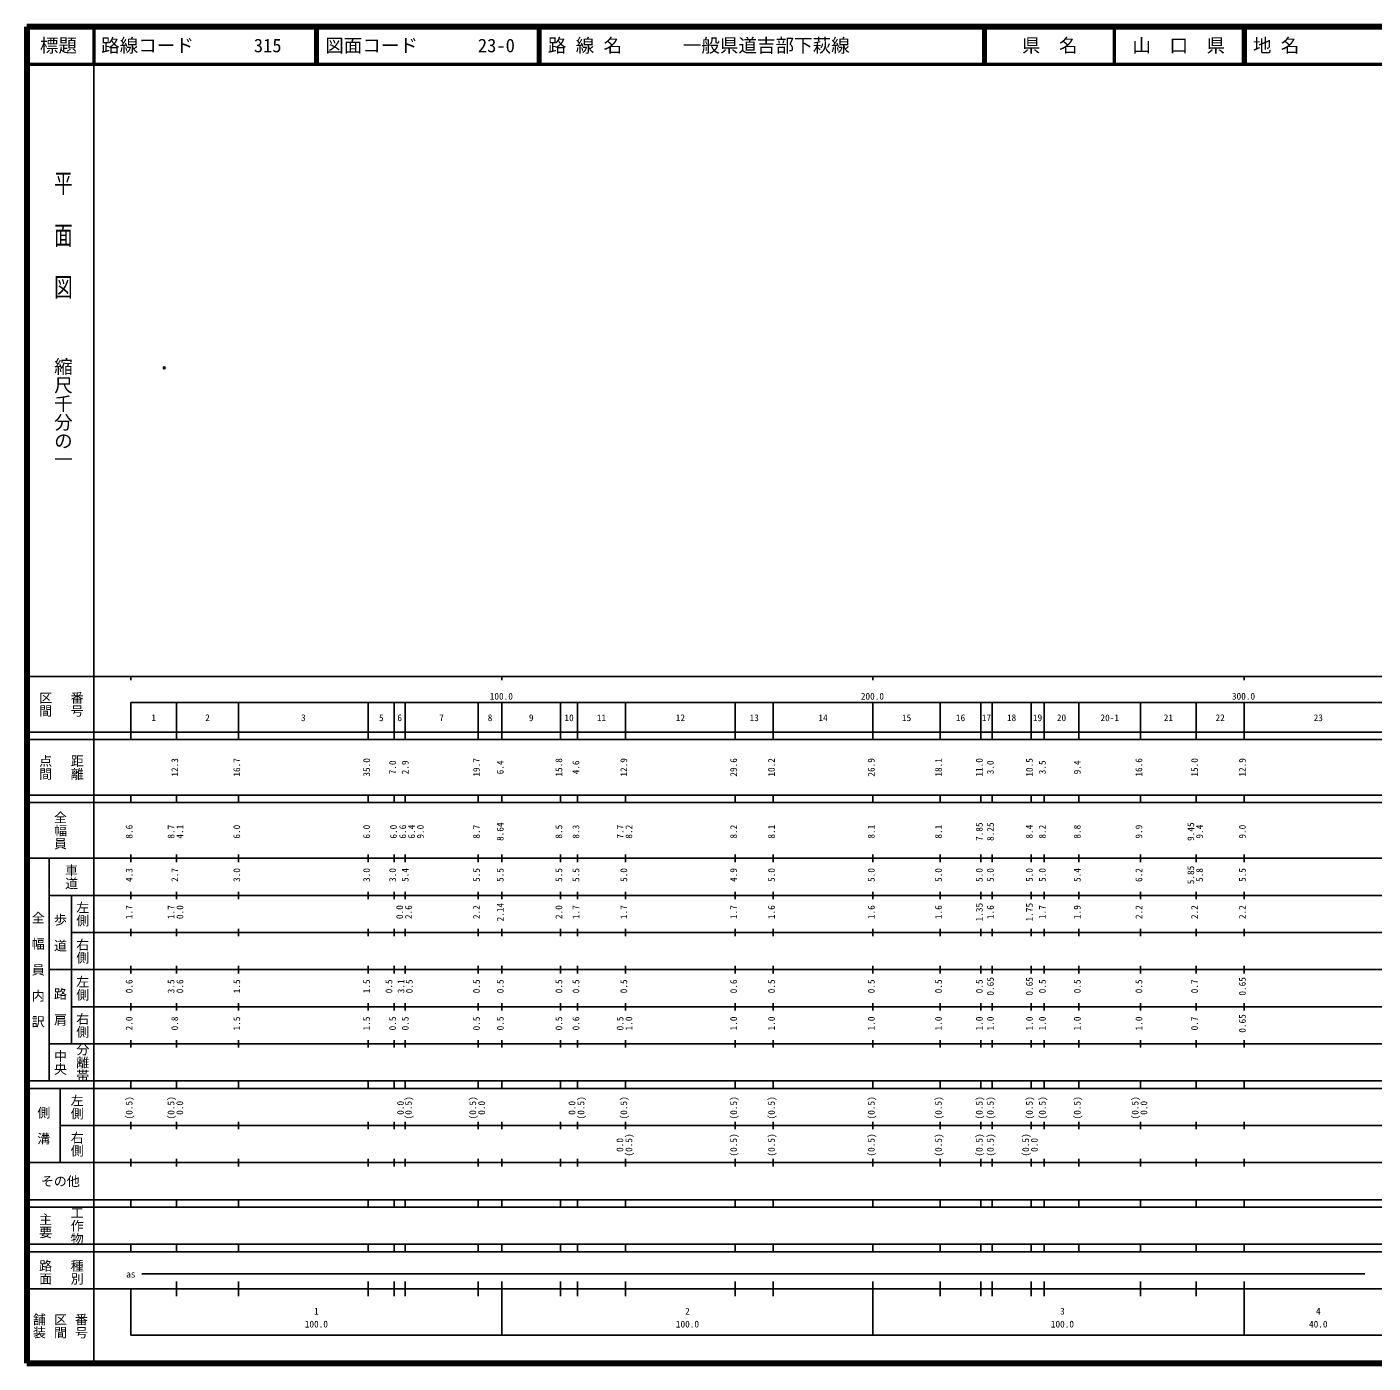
# Model space of a CAD drawing. Units: millimetres on the paper. Extents: x 40 to 680, y 20 to 380.
# Drawn here: x 40 to 402.8, y 20 to 380 of the extents above; entities that cross this region are included whole.
import ezdxf
from ezdxf.enums import TextEntityAlignment as Align

# ---------------------------------------------------------------- set-up
doc = ezdxf.new("R2010")
doc.units = ezdxf.units.MM
doc.header["$PDMODE"] = 32
doc.header["$PDSIZE"] = 0.5
doc.layers.add('M-OTRS', color=6, linetype='Continuous')
doc.layers.add('M-TTL-TXT', color=7, linetype='Continuous')
for name, color, linetype, lineweight in [('M-TTL', 2, 'Continuous', 140), ('M-TTL-BAND', 7, 'Continuous', 25), ('M-TTL-LINE', 7, 'Continuous', 50)]:
    doc.layers.add(name, color=color, linetype=linetype, lineweight=lineweight)
doc.styles.add('@ＭＳ ゴシック', font='')
doc.styles.add('ＭＳ ゴシック', font='')
doc.styles.get('@ＭＳ ゴシック').set_extended_font_data('@MS Gothic')
doc.styles.get('ＭＳ ゴシック').set_extended_font_data('MS Gothic')

msp = doc.modelspace()

# ---------------------------------------------------------------- linework, layer by layer
at = {"layer": 'M-OTRS'}
msp.add_point((77.024, 288.144), dxfattribs=at)
at = {"layer": 'M-TTL'}
for p, q in [((40, 380), (40, 20)), ((680, 380), (40, 380)), ((40, 20), (680, 20))]:
    msp.add_line(p, q, dxfattribs=at)
at = {"layer": 'M-TTL-BAND'}
for p, q in [((58, 370), (58, 20)), ((40, 205), (579, 205)), ((68, 205), (68, 204)), ((168, 205), (168, 204)), ((268, 205), (268, 204)), ((368, 205), (368, 204)), ((68, 198), (579, 198)), ((68, 198), (68, 188)), ((80.3, 188), (80.3, 198)), ((97, 188), (97, 198)), ((132, 188), (132, 198)), ((139, 188), (139, 198)), ((141.9, 188), (141.9, 198)), ((161.6, 188), (161.6, 198)), ((168, 188), (168, 198)), ((183.8, 188), (183.8, 198)), ((188.4, 188), (188.4, 198)), ((201.3, 188), (201.3, 198)), ((230.9, 188), (230.9, 198)), ((241.1, 188), (241.1, 198)), ((268, 188), (268, 198)), ((286.1, 188), (286.1, 198)), ((297.1, 188), (297.1, 198)), ((300.1, 188), (300.1, 198)), ((310.6, 188), (310.6, 198)), ((314.1, 188), (314.1, 198)), ((323.5, 188), (323.5, 198)), ((340.1, 188), (340.1, 198)), ((355.1, 188), (355.1, 198)), ((368, 188), (368, 198)), ((40, 190), (579, 190)), ((40, 188), (579, 188)), ((40, 173), (579, 173)), ((40, 171), (579, 171)), ((68, 171), (68, 173)), ((80.3, 171), (80.3, 173)), ((97, 171), (97, 173)), ((132, 171), (132, 173)), ((139, 171), (139, 173)), ((141.9, 171), (141.9, 173)), ((161.6, 171), (161.6, 173)), ((168, 171), (168, 173)), ((183.8, 171), (183.8, 173)), ((188.4, 171), (188.4, 173)), ((201.3, 171), (201.3, 173)), ((230.9, 171), (230.9, 173)), ((241.1, 171), (241.1, 173)), ((268, 171), (268, 173)), ((286.1, 171), (286.1, 173)), ((297.1, 171), (297.1, 173)), ((300.1, 171), (300.1, 173)), ((310.6, 171), (310.6, 173)), ((314.1, 171), (314.1, 173)), ((323.5, 171), (323.5, 173)), ((340.1, 171), (340.1, 173)), ((355.1, 171), (355.1, 173)), ((368, 171), (368, 173)), ((40, 156), (579, 156)), ((46, 96), (46, 156)), ((68, 155), (68, 157)), ((80.3, 155), (80.3, 157)), ((97, 155), (97, 157)), ((132, 155), (132, 157)), ((139, 155), (139, 157)), ((141.9, 155), (141.9, 157)), ((161.6, 155), (161.6, 157)), ((168, 155), (168, 157)), ((183.8, 155), (183.8, 157)), ((188.4, 155), (188.4, 157)), ((201.3, 155), (201.3, 157)), ((230.9, 155), (230.9, 157)), ((241.1, 155), (241.1, 157)), ((268, 155), (268, 157)), ((286.1, 155), (286.1, 157)), ((297.1, 155), (297.1, 157)), ((300.1, 155), (300.1, 157)), ((310.6, 155), (310.6, 157)), ((314.1, 155), (314.1, 157)), ((323.5, 155), (323.5, 157)), ((340.1, 155), (340.1, 157)), ((355.1, 155), (355.1, 157)), ((368, 155), (368, 157)), ((46, 146), (579, 146)), ((52, 146), (52, 106)), ((68, 145), (68, 147)), ((80.3, 145), (80.3, 147)), ((97, 145), (97, 147)), ((132, 145), (132, 147)), ((139, 145), (139, 147)), ((141.9, 145), (141.9, 147)), ((161.6, 145), (161.6, 147)), ((168, 145), (168, 147)), ((183.8, 145), (183.8, 147)), ((188.4, 145), (188.4, 147)), ((201.3, 145), (201.3, 147)), ((230.9, 145), (230.9, 147)), ((241.1, 145), (241.1, 147)), ((268, 145), (268, 147)), ((286.1, 145), (286.1, 147)), ((297.1, 145), (297.1, 147)), ((300.1, 145), (300.1, 147)), ((310.6, 145), (310.6, 147)), ((314.1, 145), (314.1, 147)), ((323.5, 145), (323.5, 147)), ((340.1, 145), (340.1, 147)), ((355.1, 145), (355.1, 147)), ((368, 145), (368, 147)), ((52, 136), (579, 136)), ((68, 135), (68, 137)), ((80.3, 135), (80.3, 137)), ((97, 135), (97, 137)), ((132, 135), (132, 137)), ((139, 135), (139, 137)), ((141.9, 135), (141.9, 137)), ((161.6, 135), (161.6, 137)), ((168, 135), (168, 137)), ((183.8, 135), (183.8, 137)), ((188.4, 135), (188.4, 137)), ((201.3, 135), (201.3, 137)), ((230.9, 135), (230.9, 137)), ((241.1, 135), (241.1, 137)), ((268, 135), (268, 137)), ((286.1, 135), (286.1, 137)), ((297.1, 135), (297.1, 137)), ((300.1, 135), (300.1, 137)), ((310.6, 135), (310.6, 137)), ((314.1, 135), (314.1, 137)), ((323.5, 135), (323.5, 137)), ((340.1, 135), (340.1, 137)), ((355.1, 135), (355.1, 137)), ((368, 135), (368, 137)), ((68, 125), (68, 127)), ((80.3, 125), (80.3, 127)), ((97, 125), (97, 127)), ((132, 125), (132, 127)), ((139, 125), (139, 127)), ((141.9, 125), (141.9, 127)), ((161.6, 125), (161.6, 127)), ((168, 125), (168, 127)), ((183.8, 125), (183.8, 127)), ((188.4, 125), (188.4, 127)), ((201.3, 125), (201.3, 127)), ((230.9, 125), (230.9, 127)), ((241.1, 125), (241.1, 127)), ((268, 125), (268, 127)), ((286.1, 125), (286.1, 127)), ((297.1, 125), (297.1, 127)), ((300.1, 125), (300.1, 127)), ((310.6, 125), (310.6, 127)), ((314.1, 125), (314.1, 127)), ((323.5, 125), (323.5, 127)), ((340.1, 125), (340.1, 127)), ((355.1, 125), (355.1, 127)), ((368, 125), (368, 127)), ((46, 126), (579, 126)), ((68, 115), (68, 117)), ((80.3, 115), (80.3, 117)), ((97, 115), (97, 117)), ((132, 115), (132, 117)), ((139, 115), (139, 117)), ((141.9, 115), (141.9, 117)), ((161.6, 115), (161.6, 117)), ((168, 115), (168, 117)), ((183.8, 115), (183.8, 117)), ((188.4, 115), (188.4, 117)), ((201.3, 115), (201.3, 117)), ((230.9, 115), (230.9, 117)), ((241.1, 115), (241.1, 117)), ((268, 115), (268, 117)), ((286.1, 115), (286.1, 117)), ((297.1, 115), (297.1, 117)), ((300.1, 115), (300.1, 117)), ((310.6, 115), (310.6, 117)), ((314.1, 115), (314.1, 117)), ((323.5, 115), (323.5, 117)), ((340.1, 115), (340.1, 117)), ((355.1, 115), (355.1, 117)), ((368, 115), (368, 117)), ((52, 116), (579, 116)), ((46, 106), (579, 106)), ((68, 105), (68, 107)), ((80.3, 105), (80.3, 107)), ((97, 105), (97, 107)), ((132, 105), (132, 107)), ((139, 105), (139, 107)), ((141.9, 105), (141.9, 107)), ((161.6, 105), (161.6, 107)), ((168, 105), (168, 107)), ((183.8, 105), (183.8, 107)), ((188.4, 105), (188.4, 107)), ((201.3, 105), (201.3, 107)), ((230.9, 105), (230.9, 107)), ((241.1, 105), (241.1, 107)), ((268, 105), (268, 107)), ((286.1, 105), (286.1, 107)), ((297.1, 105), (297.1, 107)), ((300.1, 105), (300.1, 107)), ((310.6, 105), (310.6, 107)), ((314.1, 105), (314.1, 107)), ((323.5, 105), (323.5, 107)), ((340.1, 105), (340.1, 107)), ((355.1, 105), (355.1, 107)), ((368, 105), (368, 107)), ((40, 96), (579, 96)), ((68, 94), (68, 96)), ((80.3, 94), (80.3, 96)), ((97, 94), (97, 96)), ((132, 94), (132, 96)), ((139, 94), (139, 96)), ((141.9, 94), (141.9, 96)), ((161.6, 94), (161.6, 96)), ((168, 94), (168, 96)), ((183.8, 94), (183.8, 96)), ((188.4, 94), (188.4, 96)), ((201.3, 94), (201.3, 96)), ((230.9, 94), (230.9, 96)), ((241.1, 94), (241.1, 96)), ((268, 94), (268, 96)), ((286.1, 94), (286.1, 96)), ((297.1, 94), (297.1, 96)), ((300.1, 94), (300.1, 96)), ((310.6, 94), (310.6, 96)), ((314.1, 94), (314.1, 96)), ((323.5, 94), (323.5, 96)), ((340.1, 94), (340.1, 96)), ((355.1, 94), (355.1, 96)), ((368, 94), (368, 96)), ((40, 94), (579, 94)), ((49, 94), (49, 74)), ((49, 84), (579, 84)), ((68, 83), (68, 85)), ((80.3, 83), (80.3, 85)), ((97, 83), (97, 85)), ((132, 83), (132, 85)), ((139, 83), (139, 85)), ((141.9, 83), (141.9, 85)), ((161.6, 83), (161.6, 85)), ((168, 83), (168, 85)), ((183.8, 83), (183.8, 85)), ((188.4, 83), (188.4, 85)), ((201.3, 83), (201.3, 85)), ((230.9, 83), (230.9, 85)), ((241.1, 83), (241.1, 85)), ((268, 83), (268, 85)), ((286.1, 83), (286.1, 85)), ((297.1, 83), (297.1, 85)), ((300.1, 83), (300.1, 85)), ((310.6, 83), (310.6, 85)), ((314.1, 83), (314.1, 85)), ((323.5, 83), (323.5, 85)), ((340.1, 83), (340.1, 85)), ((355.1, 83), (355.1, 85)), ((368, 83), (368, 85)), ((40, 74), (579, 74)), ((68, 73), (68, 75)), ((80.3, 73), (80.3, 75)), ((97, 73), (97, 75)), ((132, 73), (132, 75)), ((139, 73), (139, 75)), ((141.9, 73), (141.9, 75)), ((161.6, 73), (161.6, 75)), ((168, 73), (168, 75)), ((183.8, 73), (183.8, 75)), ((188.4, 73), (188.4, 75)), ((201.3, 73), (201.3, 75)), ((230.9, 73), (230.9, 75)), ((241.1, 73), (241.1, 75)), ((268, 73), (268, 75)), ((286.1, 73), (286.1, 75)), ((297.1, 73), (297.1, 75)), ((300.1, 73), (300.1, 75)), ((310.6, 73), (310.6, 75)), ((314.1, 73), (314.1, 75)), ((323.5, 73), (323.5, 75)), ((340.1, 73), (340.1, 75)), ((355.1, 73), (355.1, 75)), ((368, 73), (368, 75)), ((40, 64), (579, 64)), ((40, 62), (579, 62)), ((68, 62), (68, 64)), ((80.3, 62), (80.3, 64)), ((97, 62), (97, 64)), ((132, 62), (132, 64)), ((139, 62), (139, 64)), ((141.9, 62), (141.9, 64)), ((161.6, 62), (161.6, 64)), ((168, 62), (168, 64)), ((183.8, 62), (183.8, 64)), ((188.4, 62), (188.4, 64)), ((201.3, 62), (201.3, 64)), ((230.9, 62), (230.9, 64)), ((241.1, 62), (241.1, 64)), ((268, 62), (268, 64)), ((286.1, 62), (286.1, 64)), ((297.1, 62), (297.1, 64)), ((300.1, 62), (300.1, 64)), ((310.6, 62), (310.6, 64)), ((314.1, 62), (314.1, 64)), ((323.5, 62), (323.5, 64)), ((340.1, 62), (340.1, 64)), ((355.1, 62), (355.1, 64)), ((368, 62), (368, 64)), ((40, 52), (579, 52)), ((68, 50), (68, 52)), ((80.3, 50), (80.3, 52)), ((97, 50), (97, 52)), ((132, 50), (132, 52)), ((139, 50), (139, 52)), ((141.9, 50), (141.9, 52)), ((161.6, 50), (161.6, 52)), ((168, 50), (168, 52)), ((183.8, 50), (183.8, 52)), ((188.4, 50), (188.4, 52)), ((201.3, 50), (201.3, 52)), ((230.9, 50), (230.9, 52)), ((241.1, 50), (241.1, 52)), ((268, 50), (268, 52)), ((286.1, 50), (286.1, 52)), ((297.1, 50), (297.1, 52)), ((300.1, 50), (300.1, 52)), ((310.6, 50), (310.6, 52)), ((314.1, 50), (314.1, 52)), ((323.5, 50), (323.5, 52)), ((340.1, 50), (340.1, 52)), ((355.1, 50), (355.1, 52)), ((368, 50), (368, 52)), ((40, 50), (579, 50)), ((71, 44), (400.5, 44)), ((40, 40), (579, 40)), ((68, 40), (68, 27.5)), ((80.3, 38), (80.3, 42)), ((97, 38), (97, 42)), ((132, 38), (132, 42)), ((139, 38), (139, 42)), ((141.9, 38), (141.9, 42)), ((161.6, 38), (161.6, 42)), ((168, 27.5), (168, 42)), ((183.8, 38), (183.8, 42)), ((188.4, 38), (188.4, 42)), ((201.3, 38), (201.3, 42)), ((230.9, 38), (230.9, 42)), ((241.1, 38), (241.1, 42)), ((268, 27.5), (268, 42)), ((286.1, 38), (286.1, 42)), ((297.1, 38), (297.1, 42)), ((300.1, 38), (300.1, 42)), ((310.6, 38), (310.6, 42)), ((314.1, 38), (314.1, 42)), ((340.1, 38), (340.1, 42)), ((355.1, 38), (355.1, 42)), ((368, 27.5), (368, 42)), ((68, 27.5), (579, 27.5))]:
    msp.add_line(p, q, dxfattribs=at)
at = {"layer": 'M-TTL-LINE'}
for p, q in [((58, 380), (58, 370)), ((117.75, 380), (117.75, 370)), ((118.25, 380), (118.25, 370)), ((177.75, 380), (177.75, 370)), ((178.25, 380), (178.25, 370)), ((297.75, 380), (297.75, 370)), ((298.25, 380), (298.25, 370)), ((333, 380), (333, 370)), ((367.75, 380), (367.75, 370)), ((368.25, 380), (368.25, 370)), ((40, 370), (680, 370))]:
    msp.add_line(p, q, dxfattribs=at)

# ---------------------------------------------------------------- texts
at = {"layer": 'M-TTL-BAND', "style": '@ＭＳ ゴシック', "width": 1.4}
msp.add_text('平  面  図', height=3.666, rotation=270, dxfattribs=at).set_placement((49.777, 306.475), align=Align.MIDDLE_RIGHT)
at = {"layer": 'M-TTL-BAND', "style": '@ＭＳ ゴシック'}
msp.add_text('縮尺千分の一', height=3.666, rotation=270, dxfattribs=at).set_placement((49.777, 261.03), align=Align.MIDDLE_RIGHT)
for s, p in [('区間', (45, 197.5)), ('番号', (53.5, 197.5)), ('点間', (45, 180.5)), ('距離', (53.5, 180.5)), ('全幅員', (49, 163.5)), ('車道', (52, 151)), ('全\u3000幅\u3000員\u3000内\u3000訳', (43, 126)), ('左側', (55, 141)), ('歩\u3000道', (49, 136)), ('右側', (55, 131)), ('左側', (55, 121)), ('路\u3000肩', (49, 116)), ('右側', (55, 111)), ('分離帯', (55, 101)), ('中央', (49, 101)), ('左側', (53.5, 89)), ('側\u3000溝', (44.5, 84)), ('右側', (53.5, 79)), ('工作物', (53.5, 57)), ('主要', (45, 57)), ('路面', (45, 44.5)), ('種別', (53.5, 44.5)), ('舗装', (43.333, 30)), ('区間', (49, 30)), ('番号', (54.667, 30))]:
    msp.add_text(s, height=2.566, rotation=270, dxfattribs=at).set_placement(p, align=Align.MIDDLE_CENTER)
at = {"layer": 'M-TTL-BAND', "style": 'ＭＳ ゴシック'}
for s, p in [('100.0', (167.844, 198.195)), ('200.0', (267.844, 198.195)), ('300.0', (367.844, 198.195)), ('1', (74.15, 192.405)), ('2', (88.65, 192.405)), ('3', (114.5, 192.405)), ('5', (135.5, 192.405)), ('6', (140.45, 192.405)), ('7', (151.75, 192.405)), ('8', (164.8, 192.405)), ('9', (175.9, 192.405)), ('10', (186.1, 192.405)), ('11', (194.85, 192.405)), ('12', (216.1, 192.405)), ('13', (236, 192.405)), ('14', (254.55, 192.405)), ('15', (277.05, 192.405)), ('16', (291.6, 192.405)), ('17', (298.6, 192.405)), ('18', (305.35, 192.405)), ('19', (312.35, 192.405)), ('20', (318.8, 192.405)), ('20-1', (331.8, 192.405)), ('21', (347.6, 192.405)), ('22', (361.55, 192.405)), ('23', (388, 192.405)), ('as', (68, 42.5)), ('1', (118, 32.523)), ('2', (218, 32.523)), ('3', (319.044, 32.523)), ('4', (388, 32.523)), ('100.0', (118, 29.033)), ('100.0', (218, 29.033)), ('100.0', (319.044, 29.033)), ('40.0', (388, 29.033))]:
    msp.add_text(s, height=1.833, dxfattribs=at).set_placement(p, align=Align.BOTTOM_CENTER)
for s, p in [('12.3', (81.3, 180.5)), ('16.7', (98, 180.5)), ('35.0', (133, 180.5)), ('7.0', (140, 180.5)), ('2.9', (143.391, 180.5)), ('19.7', (162.6, 180.5)), ('6.4', (169, 180.5)), ('15.8', (184.8, 180.5)), ('4.6', (189.4, 180.5)), ('12.9', (202.3, 180.5)), ('29.6', (231.9, 180.5)), ('10.2', (242.1, 180.5)), ('26.9', (269, 180.5)), ('18.1', (287.1, 180.5)), ('11.0', (298.1, 180.5)), ('3.0', (301.1, 180.5)), ('10.5', (311.6, 180.5)), ('3.5', (315.1, 180.5)), ('9.4', (324.5, 180.5)), ('16.6', (341.1, 180.5)), ('15.0', (356.1, 180.5)), ('12.9', (369, 180.5)), ('8.6', (69, 163.174)), ('8.7', (80.3, 163.174)), ('4.1', (82.67, 163.174)), ('6.0', (98, 163.174)), ('6.0', (133, 163.174)), ('6.0', (140.224, 163.174)), ('6.6', (142.73, 163.174)), ('6.4', (145.117, 163.174)), ('9.0', (147.487, 163.174)), ('8.7', (162.6, 163.174)), ('8.64', (169, 163.174)), ('8.5', (184.8, 163.174)), ('8.3', (189.4, 163.174)), ('7.7', (201.3, 163.174)), ('8.2', (203.67, 163.174)), ('8.2', (231.9, 163.174)), ('8.1', (242.1, 163.174)), ('8.1', (269, 163.174)), ('8.1', (287.1, 163.174)), ('7.85', (298.1, 163.174)), ('8.25', (301.1, 163.174)), ('8.4', (311.6, 163.174)), ('8.2', (315.1, 163.174)), ('8.8', (324.5, 163.174)), ('9.9', (341.1, 163.174)), ('9.45', (355.1, 163.174)), ('9.4', (357.47, 163.174)), ('9.0', (369, 163.174)), ('4.3', (69, 151.5)), ('2.7', (81.3, 151.5)), ('3.0', (98, 151.5)), ('3.0', (133, 151.5)), ('3.0', (140, 151.5)), ('5.4', (143.391, 151.5)), ('5.5', (162.6, 151.5)), ('5.5', (169, 151.5)), ('5.5', (184.8, 151.5)), ('5.5', (189.4, 151.5)), ('5.0', (202.3, 151.5)), ('4.9', (231.9, 151.5)), ('5.0', (242.1, 151.5)), ('5.0', (269, 151.5)), ('5.0', (287.1, 151.5)), ('5.0', (298.1, 151.5)), ('5.0', (301.1, 151.5)), ('5.0', (311.6, 151.5)), ('5.0', (315.1, 151.5)), ('5.4', (324.5, 151.5)), ('6.2', (341.1, 151.5)), ('5.85', (355.1, 151.5)), ('5.8', (357.47, 151.5)), ('5.5', (369, 151.5)), ('1.7', (69, 141.5)), ('1.7', (80.3, 141.5)), ('0.0', (82.67, 141.5)), ('0.0', (141.9, 141.5)), ('2.6', (144.27, 141.5)), ('2.2', (162.6, 141.5)), ('2.14', (169, 141.5)), ('2.0', (184.8, 141.5)), ('1.7', (189.4, 141.5)), ('1.7', (202.3, 141.5)), ('1.7', (231.9, 141.5)), ('1.6', (242.1, 141.5)), ('1.6', (269, 141.5)), ('1.6', (287.1, 141.5)), ('1.35', (298.1, 141.5)), ('1.6', (301.1, 141.5)), ('1.75', (311.6, 141.5)), ('1.7', (315.1, 141.5)), ('1.9', (324.5, 141.5)), ('2.2', (341.1, 141.5)), ('2.2', (356.1, 141.5)), ('2.2', (369, 141.5)), ('0.65', (301.1, 121.5)), ('0.65', (311.6, 121.5)), ('0.65', (369, 121.5)), ('0.6', (69, 121.5)), ('3.5', (80.3, 121.5)), ('0.6', (82.67, 121.5)), ('1.5', (98, 121.5)), ('1.5', (133, 121.5)), ('0.5', (139, 121.5)), ('3.1', (142.263, 121.5)), ('0.5', (144.507, 121.5)), ('0.5', (162.6, 121.5)), ('0.5', (169, 121.5)), ('0.5', (184.8, 121.5)), ('0.5', (189.4, 121.5)), ('0.5', (202.3, 121.5)), ('0.6', (231.9, 121.5)), ('0.5', (242.1, 121.5)), ('0.5', (269, 121.5)), ('0.5', (287.1, 121.5)), ('0.5', (298.1, 121.5)), ('0.5', (315.1, 121.5)), ('0.5', (324.5, 121.5)), ('0.5', (341.1, 121.5)), ('0.7', (356.1, 121.5)), ('2.0', (69, 111.5)), ('0.8', (81.3, 111.5)), ('1.5', (98, 111.5)), ('1.5', (133, 111.5)), ('0.5', (140, 111.5)), ('0.5', (143.391, 111.5)), ('0.5', (162.6, 111.5)), ('0.5', (169, 111.5)), ('0.5', (184.8, 111.5)), ('0.6', (189.4, 111.5)), ('0.5', (201.3, 111.5)), ('1.0', (203.67, 111.5)), ('1.0', (231.9, 111.5)), ('1.0', (242.1, 111.5)), ('1.0', (269, 111.5)), ('1.0', (287.1, 111.5)), ('1.0', (298.1, 111.5)), ('1.0', (301.1, 111.5)), ('1.0', (311.6, 111.5)), ('1.0', (315.1, 111.5)), ('1.0', (324.5, 111.5)), ('1.0', (341.1, 111.5)), ('0.7', (356.1, 111.5)), ('0.65', (369, 111.5)), ('(0.5)', (69, 88.764)), ('(0.5)', (80.3, 88.764)), ('(0.5)', (144.27, 88.764)), ('(0.5)', (161.6, 88.764)), ('(0.5)', (190.77, 88.764)), ('(0.5)', (202.3, 88.764)), ('(0.5)', (231.9, 88.764)), ('(0.5)', (242.1, 88.764)), ('(0.5)', (269, 88.764)), ('(0.5)', (287.1, 88.764)), ('(0.5)', (298.1, 88.764)), ('(0.5)', (301.1, 88.764)), ('(0.5)', (311.6, 88.764)), ('(0.5)', (315.1, 88.764)), ('(0.5)', (324.5, 88.764)), ('(0.5)', (340.1, 88.764)), ('0.0', (82.647, 88.764)), ('0.0', (142.125, 88.764)), ('0.0', (163.99, 88.764)), ('0.0', (188.339, 88.764)), ('0.0', (342.443, 88.764)), ('0.0', (201.235, 78.764)), ('(0.5)', (203.67, 78.764)), ('(0.5)', (231.9, 78.764)), ('(0.5)', (242.1, 78.764)), ('(0.5)', (269, 78.764)), ('(0.5)', (287.1, 78.764)), ('(0.5)', (298.1, 78.764)), ('(0.5)', (301.1, 78.764)), ('(0.5)', (310.6, 78.764)), ('0.0', (312.943, 78.764))]:
    msp.add_text(s, height=1.833, rotation=90, dxfattribs=at).set_placement(p, align=Align.BOTTOM_CENTER)
msp.add_text('その他', height=2.566, dxfattribs=at).set_placement((49, 69), align=Align.MIDDLE_CENTER)
at = {"layer": 'M-TTL-TXT', "style": 'ＭＳ ゴシック'}
for s, p in [('標題', (48.5, 375)), ('県\u3000名', (315.625, 375)), ('山\u3000口\u3000県', (350.375, 375))]:
    msp.add_text(s, height=3.666, dxfattribs=at).set_placement(p, align=Align.MIDDLE_CENTER)
for s, p in [('路線コード', (60, 375)), ('路 線 名', (180.38, 375)), ('一般県道吉部下萩線', (216.734, 375)), ('地 名', (370.38, 375)), ('315', (101.142, 375)), ('図面コード', (120.38, 375)), ('23-0', (161.521, 375))]:
    msp.add_text(s, height=3.666, dxfattribs=at).set_placement(p, align=Align.MIDDLE_LEFT)

doc.saveas('drawing.dxf')
